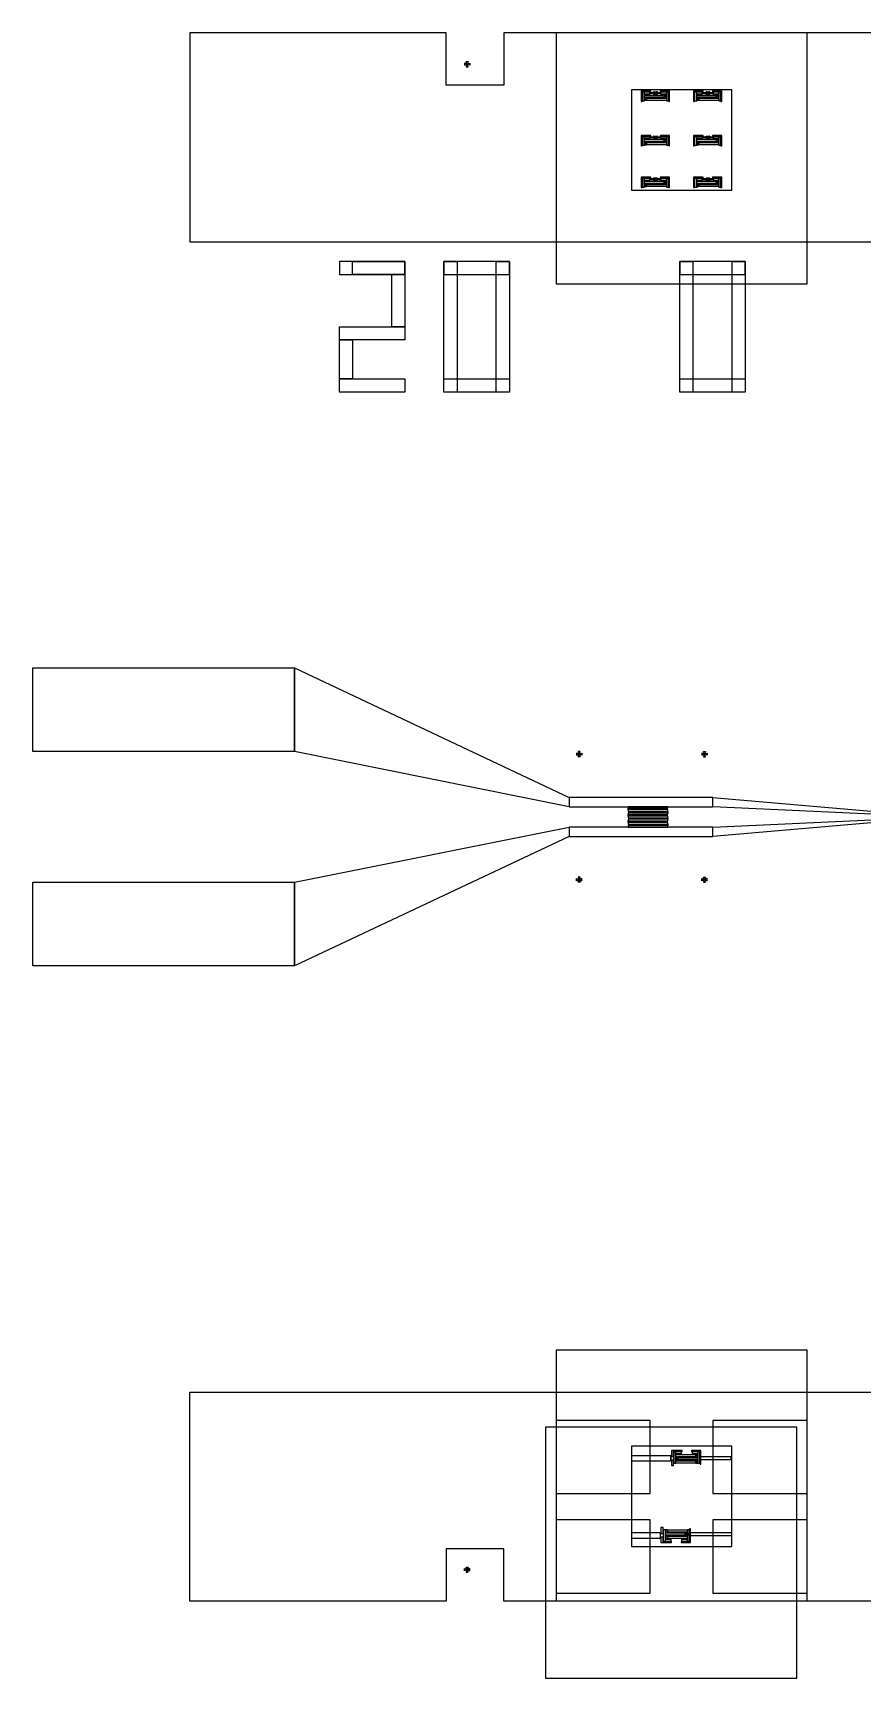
# Model space of a CAD drawing. Extents: x -5000 to 5000, y -1648 to 1500.
# Drawn here: x -5000 to -3415, y -1648 to 1500 of the extents above; entities that cross this region are included whole.
import ezdxf

# ---------------------------------------------------------------- set-up
doc = ezdxf.new("R2010")
doc.units = 0
doc.header["$MEASUREMENT"] = 0
for name, color, linetype in [('L0', 3, 'CONTINUOUS'), ('L1', 5, 'CONTINUOUS'), ('L15', 120, 'CONTINUOUS'), ('L18', 40, 'CONTINUOUS'), ('L4', 2, 'CONTINUOUS'), ('L6', 60, 'CONTINUOUS'), ('L7', 220, 'CONTINUOUS'), ('L8', 4, 'CONTINUOUS')]:
    doc.layers.add(name, color=color, linetype=linetype)

msp = doc.modelspace()

# ---------------------------------------------------------------- linework, layer by layer
at = {"layer": 'L0'}
for points in [[(-4700, 1500), (-4700, 1100), (-1900, 1100), (-1900, 1500), (-4100.001, 1500), (-4100.001, 1400), (-4210.001, 1400), (-4210.001, 1500), (-4700, 1500)], [(-4170.001, 1440), (-4175.001, 1442), (-4175.001, 1438), (-4170.001, 1440)], [(-4170.001, 1440), (-4175.001, 1442), (-4175.001, 1438), (-4170.001, 1440)], [(-4168.001, 1445), (-4170.001, 1440), (-4172.001, 1445), (-4168.001, 1445)], [(-4168.001, 1445), (-4170.001, 1440), (-4172.001, 1445), (-4168.001, 1445)], [(-4168.001, 1435), (-4170.001, 1440), (-4172.001, 1435), (-4168.001, 1435)], [(-4168.001, 1435), (-4170.001, 1440), (-4172.001, 1435), (-4168.001, 1435)], [(-4170.001, 1440), (-4165.001, 1442), (-4165.001, 1438), (-4170.001, 1440)], [(-4170.001, 1440), (-4165.001, 1442), (-4165.001, 1438), (-4170.001, 1440)], [(-4289.215, 1062.937), (-4414.215, 1062.937), (-4414.215, 1037.937), (-4289.215, 1037.937), (-4289.215, 1062.937)], [(-4389.215, 1062.937), (-4289.215, 1062.937), (-4289.215, 1037.937), (-4389.215, 1037.937), (-4389.215, 1062.937)], [(-4089.215, 1062.937), (-4214.215, 1062.937), (-4214.215, 1037.937), (-4089.215, 1037.937), (-4089.215, 1062.937)], [(-4214.215, 1062.937), (-4189.215, 1062.937), (-4189.215, 812.937), (-4214.215, 812.937), (-4214.215, 1062.937)], [(-4114.215, 1062.937), (-4089.215, 1062.937), (-4089.215, 812.937), (-4114.215, 812.937), (-4114.215, 1062.937)], [(-3763.465, 1062.937), (-3738.465, 1062.937), (-3738.465, 812.937), (-3763.465, 812.937), (-3763.465, 1062.937)], [(-3638.465, 1062.937), (-3763.465, 1062.937), (-3763.465, 1037.937), (-3638.465, 1037.937), (-3638.465, 1062.937)], [(-3663.465, 1062.937), (-3638.465, 1062.937), (-3638.465, 812.937), (-3663.465, 812.937), (-3663.465, 1062.937)], [(-4314.215, 1037.937), (-4289.215, 1037.937), (-4289.215, 937.937), (-4314.215, 937.937), (-4314.215, 1037.937)], [(-4414.215, 937.937), (-4289.215, 937.937), (-4289.215, 912.937), (-4414.215, 912.937), (-4414.215, 937.937)], [(-4414.215, 912.937), (-4389.215, 912.937), (-4389.215, 837.937), (-4414.215, 837.937), (-4414.215, 912.937)], [(-4414.215, 837.937), (-4289.215, 837.937), (-4289.215, 812.937), (-4414.215, 812.937), (-4414.215, 837.937)], [(-4214.215, 837.937), (-4089.215, 837.937), (-4089.215, 812.937), (-4214.215, 812.937), (-4214.215, 837.937)], [(-3763.465, 837.937), (-3638.465, 837.937), (-3638.465, 812.937), (-3763.465, 812.937), (-3763.465, 837.937)], [(-5000, 285.002), (-4500, 285.002), (-4500, 125), (-5000, 125), (-5000, 285.002)], [(-4500, 285.002), (-3975, 37.5), (-3975, 19.5), (-4500, 125), (-4500, 285.002)], [(-3956, 120), (-3961, 122), (-3961, 118), (-3956, 120)], [(-3956, 120), (-3961, 122), (-3961, 118), (-3956, 120)], [(-3958, 125), (-3956, 120), (-3954, 125), (-3958, 125)], [(-3958, 125), (-3956, 120), (-3954, 125), (-3958, 125)], [(-3958, 115), (-3956, 120), (-3954, 115), (-3958, 115)], [(-3958, 115), (-3956, 120), (-3954, 115), (-3958, 115)], [(-3956, 120), (-3951, 122), (-3951, 118), (-3956, 120)], [(-3956, 120), (-3951, 122), (-3951, 118), (-3956, 120)], [(-3716, 120), (-3721, 122), (-3721, 118), (-3716, 120)], [(-3716, 120), (-3721, 122), (-3721, 118), (-3716, 120)], [(-3714, 125), (-3716, 120), (-3718, 125), (-3714, 125)], [(-3714, 125), (-3716, 120), (-3718, 125), (-3714, 125)], [(-3714, 115), (-3716, 120), (-3718, 115), (-3714, 115)], [(-3714, 115), (-3716, 120), (-3718, 115), (-3714, 115)], [(-3716, 120), (-3711, 122), (-3711, 118), (-3716, 120)], [(-3716, 120), (-3711, 122), (-3711, 118), (-3716, 120)], [(-3700, 37.5), (-3975, 37.5), (-3975, 19.5), (-3700, 19.5), (-3700, 37.5)], [(-3700, 37.5), (-3383.03, 10), (-3383.03, 5), (-3700, 19.5), (-3700, 37.5)], [(-3786.094, 19.5), (-3862.094, 19.5), (-3862.094, 16.5), (-3786.094, 16.5), (-3786.094, 19.5)], [(-3862.094, 16.5), (-3859.094, 16.5), (-3859.094, 13.5), (-3862.094, 13.5), (-3862.094, 16.5)], [(-3786.094, 13.5), (-3862.094, 13.5), (-3862.094, 10.5), (-3786.094, 10.5), (-3786.094, 13.5)], [(-3786.094, 7.5), (-3862.094, 7.5), (-3862.094, 4.5), (-3786.094, 4.5), (-3786.094, 7.5)], [(-3862.094, 4.5), (-3859.094, 4.5), (-3859.094, 1.5), (-3862.094, 1.5), (-3862.094, 4.5)], [(-3786.094, 1.5), (-3862.094, 1.5), (-3862.094, -1.5), (-3786.094, -1.5), (-3786.094, 1.5)], [(-3789.094, 10.5), (-3786.094, 10.5), (-3786.094, 7.5), (-3789.094, 7.5), (-3789.094, 10.5)], [(-4500, -125), (-3975, -19.5), (-3975, -37.5), (-4500, -285.002), (-4500, -125)], [(-3700, -19.5), (-3975, -19.5), (-3975, -37.5), (-3700, -37.5), (-3700, -19.5)], [(-3786.094, -4.5), (-3862.094, -4.5), (-3862.094, -7.5), (-3786.094, -7.5), (-3786.094, -4.5)], [(-3862.094, -7.5), (-3859.094, -7.5), (-3859.094, -10.5), (-3862.094, -10.5), (-3862.094, -7.5)], [(-3786.094, -10.5), (-3862.094, -10.5), (-3862.094, -13.5), (-3786.094, -13.5), (-3786.094, -10.5)], [(-3786.094, -16.5), (-3862.094, -16.5), (-3862.094, -19.5), (-3786.094, -19.5), (-3786.094, -16.5)], [(-3789.094, -1.5), (-3786.094, -1.5), (-3786.094, -4.5), (-3789.094, -4.5), (-3789.094, -1.5)], [(-3789.094, -13.5), (-3786.094, -13.5), (-3786.094, -16.5), (-3789.094, -16.5), (-3789.094, -13.5)], [(-3700, -19.5), (-3383.03, -5), (-3383.03, -10), (-3700, -37.5), (-3700, -19.5)], [(-5000, -125), (-4500, -125), (-4500, -285.002), (-5000, -285.002), (-5000, -125)], [(-3956, -120), (-3961, -122), (-3961, -118), (-3956, -120)], [(-3956, -120), (-3961, -122), (-3961, -118), (-3956, -120)], [(-3958, -115), (-3956, -120), (-3954, -115), (-3958, -115)], [(-3958, -115), (-3956, -120), (-3954, -115), (-3958, -115)], [(-3958, -125), (-3956, -120), (-3954, -125), (-3958, -125)], [(-3958, -125), (-3956, -120), (-3954, -125), (-3958, -125)], [(-3956, -120), (-3951, -122), (-3951, -118), (-3956, -120)], [(-3956, -120), (-3951, -122), (-3951, -118), (-3956, -120)], [(-3716, -120), (-3721, -122), (-3721, -118), (-3716, -120)], [(-3716, -120), (-3721, -122), (-3721, -118), (-3716, -120)], [(-3714, -115), (-3716, -120), (-3718, -115), (-3714, -115)], [(-3714, -115), (-3716, -120), (-3718, -115), (-3714, -115)], [(-3714, -125), (-3716, -120), (-3718, -125), (-3714, -125)], [(-3714, -125), (-3716, -120), (-3718, -125), (-3714, -125)], [(-3716, -120), (-3711, -122), (-3711, -118), (-3716, -120)], [(-3716, -120), (-3711, -122), (-3711, -118), (-3716, -120)], [(-4700, -1500.5), (-4700, -1100.5), (-1900, -1100.5), (-1900, -1500.5), (-4100.001, -1500.5), (-4100.001, -1400.5), (-4210.001, -1400.5), (-4210.001, -1500.5), (-4700, -1500.5)], [(-4700, -1500.5), (-4700, -1100.5), (-1900, -1100.5), (-1900, -1500.5), (-4100.001, -1500.5), (-4100.001, -1400.5), (-4210.001, -1400.5), (-4210.001, -1500.5), (-4700, -1500.5)], [(-4170.001, -1440), (-4175.001, -1442), (-4175.001, -1438), (-4170.001, -1440)], [(-4170.001, -1440), (-4175.001, -1442), (-4175.001, -1438), (-4170.001, -1440)], [(-4168.001, -1435), (-4170.001, -1440), (-4172.001, -1435), (-4168.001, -1435)], [(-4168.001, -1435), (-4170.001, -1440), (-4172.001, -1435), (-4168.001, -1435)], [(-4168.001, -1445), (-4170.001, -1440), (-4172.001, -1445), (-4168.001, -1445)], [(-4168.001, -1445), (-4170.001, -1440), (-4172.001, -1445), (-4168.001, -1445)], [(-4170.001, -1440), (-4165.001, -1442), (-4165.001, -1438), (-4170.001, -1440)], [(-4170.001, -1440), (-4165.001, -1442), (-4165.001, -1438), (-4170.001, -1440)]]:
    msp.add_lwpolyline(points, close=True, dxfattribs=at)
at = {"layer": 'L1'}
for points in [[(-3835, 1370), (-3831, 1370), (-3831, 1387), (-3835, 1387), (-3835, 1370)], [(-3820.015, 1386.505), (-3831.515, 1386.505), (-3831.515, 1383.505), (-3820.015, 1383.505), (-3820.015, 1386.505)], [(-3788.515, 1386.505), (-3800.015, 1386.505), (-3800.015, 1383.505), (-3788.515, 1383.505), (-3788.515, 1386.505)], [(-3789, 1370), (-3785, 1370), (-3785, 1387), (-3789, 1387), (-3789, 1370)], [(-3735, 1370), (-3731, 1370), (-3731, 1387), (-3735, 1387), (-3735, 1370)], [(-3720.015, 1386.505), (-3731.515, 1386.505), (-3731.515, 1383.505), (-3720.015, 1383.505), (-3720.015, 1386.505)], [(-3688.515, 1386.505), (-3700.015, 1386.505), (-3700.015, 1383.505), (-3688.515, 1383.505), (-3688.515, 1386.505)], [(-3689, 1370), (-3685, 1370), (-3685, 1387), (-3689, 1387), (-3689, 1370)], [(-3793, 1380.5), (-3831.5, 1380.5), (-3831.5, 1377.5), (-3793, 1377.5), (-3793, 1380.5)], [(-3788.503, 1374.505), (-3827.003, 1374.505), (-3827.003, 1371.505), (-3788.503, 1371.505), (-3788.503, 1374.505)], [(-3693, 1380.5), (-3731.5, 1380.5), (-3731.5, 1377.5), (-3693, 1377.5), (-3693, 1380.5)], [(-3688.503, 1374.505), (-3727.003, 1374.505), (-3727.003, 1371.505), (-3688.503, 1371.505), (-3688.503, 1374.505)], [(-3835, 1285), (-3831, 1285), (-3831, 1302), (-3835, 1302), (-3835, 1285)], [(-3820.015, 1301.505), (-3831.515, 1301.505), (-3831.515, 1298.505), (-3820.015, 1298.505), (-3820.015, 1301.505)], [(-3793, 1295.5), (-3831.5, 1295.5), (-3831.5, 1292.5), (-3793, 1292.5), (-3793, 1295.5)], [(-3788.515, 1301.505), (-3800.015, 1301.505), (-3800.015, 1298.505), (-3788.515, 1298.505), (-3788.515, 1301.505)], [(-3789, 1285), (-3785, 1285), (-3785, 1302), (-3789, 1302), (-3789, 1285)], [(-3735, 1285), (-3731, 1285), (-3731, 1302), (-3735, 1302), (-3735, 1285)], [(-3720.015, 1301.505), (-3731.515, 1301.505), (-3731.515, 1298.505), (-3720.015, 1298.505), (-3720.015, 1301.505)], [(-3693, 1295.5), (-3731.5, 1295.5), (-3731.5, 1292.5), (-3693, 1292.5), (-3693, 1295.5)], [(-3688.515, 1301.505), (-3700.015, 1301.505), (-3700.015, 1298.505), (-3688.515, 1298.505), (-3688.515, 1301.505)], [(-3689, 1285), (-3685, 1285), (-3685, 1302), (-3689, 1302), (-3689, 1285)], [(-3788.503, 1289.505), (-3827.003, 1289.505), (-3827.003, 1286.505), (-3788.503, 1286.505), (-3788.503, 1289.505)], [(-3688.503, 1289.505), (-3727.003, 1289.505), (-3727.003, 1286.505), (-3688.503, 1286.505), (-3688.503, 1289.505)], [(-3835, 1205), (-3831, 1205), (-3831, 1222), (-3835, 1222), (-3835, 1205)], [(-3820.015, 1221.505), (-3831.515, 1221.505), (-3831.515, 1218.505), (-3820.015, 1218.505), (-3820.015, 1221.505)], [(-3793, 1215.5), (-3831.5, 1215.5), (-3831.5, 1212.5), (-3793, 1212.5), (-3793, 1215.5)], [(-3788.503, 1209.505), (-3827.003, 1209.505), (-3827.003, 1206.505), (-3788.503, 1206.505), (-3788.503, 1209.505)], [(-3788.515, 1221.505), (-3800.015, 1221.505), (-3800.015, 1218.505), (-3788.515, 1218.505), (-3788.515, 1221.505)], [(-3789, 1205), (-3785, 1205), (-3785, 1222), (-3789, 1222), (-3789, 1205)], [(-3735, 1205), (-3731, 1205), (-3731, 1222), (-3735, 1222), (-3735, 1205)], [(-3720.015, 1221.505), (-3731.515, 1221.505), (-3731.515, 1218.505), (-3720.015, 1218.505), (-3720.015, 1221.505)], [(-3693, 1215.5), (-3731.5, 1215.5), (-3731.5, 1212.5), (-3693, 1212.5), (-3693, 1215.5)], [(-3688.503, 1209.505), (-3727.003, 1209.505), (-3727.003, 1206.505), (-3688.503, 1206.505), (-3688.503, 1209.505)], [(-3688.515, 1221.505), (-3700.015, 1221.505), (-3700.015, 1218.505), (-3688.515, 1218.505), (-3688.515, 1221.505)], [(-3689, 1205), (-3685, 1205), (-3685, 1222), (-3689, 1222), (-3689, 1205)], [(-3781, -1229.995), (-3774.514, -1229.995), (-3774.514, -1223.995), (-3781, -1223.995), (-3781, -1229.995)], [(-3775, -1236), (-3771, -1236), (-3771, -1214), (-3775, -1214), (-3775, -1236)], [(-3760.015, -1214.495), (-3771.515, -1214.495), (-3771.515, -1217.495), (-3760.015, -1217.495), (-3760.015, -1214.495)], [(-3733, -1220.5), (-3771.5, -1220.5), (-3771.5, -1223.5), (-3733, -1223.5), (-3733, -1220.5)], [(-3728.503, -1226.495), (-3767.003, -1226.495), (-3767.003, -1229.495), (-3728.503, -1229.495), (-3728.503, -1226.495)], [(-3728.515, -1214.495), (-3740.015, -1214.495), (-3740.015, -1217.495), (-3728.515, -1217.495), (-3728.515, -1214.495)], [(-3729, -1236), (-3725, -1236), (-3725, -1214), (-3729, -1214), (-3729, -1236)], [(-3733, -1232.5), (-3771.5, -1232.5), (-3771.5, -1235.5), (-3733, -1235.5), (-3733, -1232.5)], [(-3801, -1377.495), (-3794.514, -1377.495), (-3794.514, -1371.495), (-3801, -1371.495), (-3801, -1377.495)], [(-3795, -1386), (-3791, -1386), (-3791, -1364), (-3795, -1364), (-3795, -1386)], [(-3791.497, -1373.505), (-3752.997, -1373.505), (-3752.997, -1370.505), (-3791.497, -1370.505), (-3791.497, -1373.505)], [(-3791.485, -1385.505), (-3779.985, -1385.505), (-3779.985, -1382.505), (-3791.485, -1382.505), (-3791.485, -1385.505)], [(-3787, -1367.5), (-3748.5, -1367.5), (-3748.5, -1364.5), (-3787, -1364.5), (-3787, -1367.5)], [(-3787, -1379.5), (-3748.5, -1379.5), (-3748.5, -1376.5), (-3787, -1376.5), (-3787, -1379.5)], [(-3759.985, -1385.505), (-3748.485, -1385.505), (-3748.485, -1382.505), (-3759.985, -1382.505), (-3759.985, -1385.505)], [(-3749, -1386), (-3745, -1386), (-3745, -1364), (-3749, -1364), (-3749, -1386)]]:
    msp.add_lwpolyline(points, close=True, dxfattribs=at)
at = {"layer": 'L15'}
for points in [[(-3813.85, 1385.75), (-3813.35, 1385.75), (-3813.35, 1387.25), (-3813.85, 1387.25), (-3813.85, 1385.75)], [(-3806.7, 1385.75), (-3806.2, 1385.75), (-3806.2, 1387.25), (-3806.7, 1387.25), (-3806.7, 1385.75)], [(-3713.85, 1385.75), (-3713.35, 1385.75), (-3713.35, 1387.25), (-3713.85, 1387.25), (-3713.85, 1385.75)], [(-3706.7, 1385.75), (-3706.2, 1385.75), (-3706.2, 1387.25), (-3706.7, 1387.25), (-3706.7, 1385.75)], [(-3813.85, 1382.75), (-3813.35, 1382.75), (-3813.35, 1384.25), (-3813.85, 1384.25), (-3813.85, 1382.75)], [(-3806.7, 1382.75), (-3806.2, 1382.75), (-3806.2, 1384.25), (-3806.7, 1384.25), (-3806.7, 1382.75)], [(-3713.85, 1382.75), (-3713.35, 1382.75), (-3713.35, 1384.25), (-3713.85, 1384.25), (-3713.85, 1382.75)], [(-3706.7, 1382.75), (-3706.2, 1382.75), (-3706.2, 1384.25), (-3706.7, 1384.25), (-3706.7, 1382.75)], [(-3813.85, 1300.75), (-3813.35, 1300.75), (-3813.35, 1302.25), (-3813.85, 1302.25), (-3813.85, 1300.75)], [(-3813.85, 1297.75), (-3813.35, 1297.75), (-3813.35, 1299.25), (-3813.85, 1299.25), (-3813.85, 1297.75)], [(-3806.7, 1300.75), (-3806.2, 1300.75), (-3806.2, 1302.25), (-3806.7, 1302.25), (-3806.7, 1300.75)], [(-3806.7, 1297.75), (-3806.2, 1297.75), (-3806.2, 1299.25), (-3806.7, 1299.25), (-3806.7, 1297.75)], [(-3713.85, 1300.75), (-3713.35, 1300.75), (-3713.35, 1302.25), (-3713.85, 1302.25), (-3713.85, 1300.75)], [(-3713.85, 1297.75), (-3713.35, 1297.75), (-3713.35, 1299.25), (-3713.85, 1299.25), (-3713.85, 1297.75)], [(-3706.7, 1300.75), (-3706.2, 1300.75), (-3706.2, 1302.25), (-3706.7, 1302.25), (-3706.7, 1300.75)], [(-3706.7, 1297.75), (-3706.2, 1297.75), (-3706.2, 1299.25), (-3706.7, 1299.25), (-3706.7, 1297.75)], [(-3813.85, 1220.75), (-3813.35, 1220.75), (-3813.35, 1222.25), (-3813.85, 1222.25), (-3813.85, 1220.75)], [(-3813.85, 1217.75), (-3813.35, 1217.75), (-3813.35, 1219.25), (-3813.85, 1219.25), (-3813.85, 1217.75)], [(-3806.7, 1220.75), (-3806.2, 1220.75), (-3806.2, 1222.25), (-3806.7, 1222.25), (-3806.7, 1220.75)], [(-3806.7, 1217.75), (-3806.2, 1217.75), (-3806.2, 1219.25), (-3806.7, 1219.25), (-3806.7, 1217.75)], [(-3713.85, 1220.75), (-3713.35, 1220.75), (-3713.35, 1222.25), (-3713.85, 1222.25), (-3713.85, 1220.75)], [(-3713.85, 1217.75), (-3713.35, 1217.75), (-3713.35, 1219.25), (-3713.85, 1219.25), (-3713.85, 1217.75)], [(-3706.7, 1220.75), (-3706.2, 1220.75), (-3706.2, 1222.25), (-3706.7, 1222.25), (-3706.7, 1220.75)], [(-3706.7, 1217.75), (-3706.2, 1217.75), (-3706.2, 1219.25), (-3706.7, 1219.25), (-3706.7, 1217.75)]]:
    msp.add_lwpolyline(points, close=True, dxfattribs=at)
at = {"layer": 'L18'}
for points in [[(-4000, 1020), (-3520, 1020), (-3520, 1500), (-4000, 1500), (-4000, 1020)], [(-3855.8, 1199), (-3663.8, 1199), (-3663.8, 1391), (-3855.8, 1391), (-3855.8, 1199)], [(-4000, -1500), (-3520, -1500), (-3520, -1020), (-4000, -1020), (-4000, -1500)], [(-4000, -1500), (-3520, -1500), (-3520, -1020), (-4000, -1020), (-4000, -1500)], [(-4020, -1647.5), (-3540, -1647.5), (-3540, -1167.5), (-4020, -1167.5), (-4020, -1647.5)], [(-3856, -1396), (-3664, -1396), (-3664, -1204), (-3856, -1204), (-3856, -1396)]]:
    msp.add_lwpolyline(points, close=True, dxfattribs=at)
at = {"layer": 'L4'}
for points in [[(-3837.1, 1369), (-3835.3, 1369), (-3835.3, 1389), (-3837.1, 1389), (-3837.1, 1369)], [(-3819, 1389), (-3835.3, 1389), (-3835.3, 1387), (-3819, 1387), (-3819, 1389)], [(-3784.7, 1389), (-3801, 1389), (-3801, 1387), (-3784.7, 1387), (-3784.7, 1389)], [(-3784.7, 1369), (-3782.9, 1369), (-3782.9, 1389), (-3784.7, 1389), (-3784.7, 1369)], [(-3737.1, 1369), (-3735.3, 1369), (-3735.3, 1389), (-3737.1, 1389), (-3737.1, 1369)], [(-3719, 1389), (-3735.3, 1389), (-3735.3, 1387), (-3719, 1387), (-3719, 1389)], [(-3684.7, 1389), (-3701, 1389), (-3701, 1387), (-3684.7, 1387), (-3684.7, 1389)], [(-3684.7, 1369), (-3682.9, 1369), (-3682.9, 1389), (-3684.7, 1389), (-3684.7, 1369)], [(-3827.2, 1375), (-3830.5, 1375), (-3830.5, 1371), (-3827.2, 1371), (-3827.2, 1375)], [(-3789.5, 1381), (-3792.8, 1381), (-3792.8, 1377), (-3789.5, 1377), (-3789.5, 1381)], [(-3727.2, 1375), (-3730.5, 1375), (-3730.5, 1371), (-3727.2, 1371), (-3727.2, 1375)], [(-3689.5, 1381), (-3692.8, 1381), (-3692.8, 1377), (-3689.5, 1377), (-3689.5, 1381)], [(-3837.1, 1284), (-3835.3, 1284), (-3835.3, 1304), (-3837.1, 1304), (-3837.1, 1284)], [(-3819, 1304), (-3835.3, 1304), (-3835.3, 1302), (-3819, 1302), (-3819, 1304)], [(-3784.7, 1304), (-3801, 1304), (-3801, 1302), (-3784.7, 1302), (-3784.7, 1304)], [(-3789.5, 1296), (-3792.8, 1296), (-3792.8, 1292), (-3789.5, 1292), (-3789.5, 1296)], [(-3784.7, 1284), (-3782.9, 1284), (-3782.9, 1304), (-3784.7, 1304), (-3784.7, 1284)], [(-3737.1, 1284), (-3735.3, 1284), (-3735.3, 1304), (-3737.1, 1304), (-3737.1, 1284)], [(-3719, 1304), (-3735.3, 1304), (-3735.3, 1302), (-3719, 1302), (-3719, 1304)], [(-3684.7, 1304), (-3701, 1304), (-3701, 1302), (-3684.7, 1302), (-3684.7, 1304)], [(-3689.5, 1296), (-3692.8, 1296), (-3692.8, 1292), (-3689.5, 1292), (-3689.5, 1296)], [(-3684.7, 1284), (-3682.9, 1284), (-3682.9, 1304), (-3684.7, 1304), (-3684.7, 1284)], [(-3827.2, 1290), (-3830.5, 1290), (-3830.5, 1286), (-3827.2, 1286), (-3827.2, 1290)], [(-3727.2, 1290), (-3730.5, 1290), (-3730.5, 1286), (-3727.2, 1286), (-3727.2, 1290)], [(-3837.1, 1204), (-3835.3, 1204), (-3835.3, 1224), (-3837.1, 1224), (-3837.1, 1204)], [(-3819, 1224), (-3835.3, 1224), (-3835.3, 1222), (-3819, 1222), (-3819, 1224)], [(-3827.2, 1210), (-3830.5, 1210), (-3830.5, 1206), (-3827.2, 1206), (-3827.2, 1210)], [(-3784.7, 1224), (-3801, 1224), (-3801, 1222), (-3784.7, 1222), (-3784.7, 1224)], [(-3789.5, 1216), (-3792.8, 1216), (-3792.8, 1212), (-3789.5, 1212), (-3789.5, 1216)], [(-3784.7, 1204), (-3782.9, 1204), (-3782.9, 1224), (-3784.7, 1224), (-3784.7, 1204)], [(-3737.1, 1204), (-3735.3, 1204), (-3735.3, 1224), (-3737.1, 1224), (-3737.1, 1204)], [(-3719, 1224), (-3735.3, 1224), (-3735.3, 1222), (-3719, 1222), (-3719, 1224)], [(-3727.2, 1210), (-3730.5, 1210), (-3730.5, 1206), (-3727.2, 1206), (-3727.2, 1210)], [(-3684.7, 1224), (-3701, 1224), (-3701, 1222), (-3684.7, 1222), (-3684.7, 1224)], [(-3689.5, 1216), (-3692.8, 1216), (-3692.8, 1212), (-3689.5, 1212), (-3689.5, 1216)], [(-3684.7, 1204), (-3682.9, 1204), (-3682.9, 1224), (-3684.7, 1224), (-3684.7, 1204)], [(-3779.5, -1223.5), (-3775.3, -1223.5), (-3775.3, -1212), (-3779.5, -1212), (-3779.5, -1223.5)], [(-3759, -1212), (-3775.3, -1212), (-3775.3, -1214), (-3759, -1214), (-3759, -1212)], [(-3767.2, -1226), (-3770.5, -1226), (-3770.5, -1230), (-3767.2, -1230), (-3767.2, -1226)], [(-3724.7, -1212), (-3741, -1212), (-3741, -1214), (-3724.7, -1214), (-3724.7, -1212)], [(-3729.5, -1220), (-3732.8, -1220), (-3732.8, -1224), (-3729.5, -1224), (-3729.5, -1220)], [(-3724.7, -1238), (-3722.9, -1238), (-3722.9, -1212), (-3724.7, -1212), (-3724.7, -1238)], [(-3779.5, -1240.5), (-3775.3, -1240.5), (-3775.3, -1230.5), (-3779.5, -1230.5), (-3779.5, -1240.5)], [(-3729.5, -1232), (-3732.8, -1232), (-3732.8, -1236), (-3729.5, -1236), (-3729.5, -1232)], [(-3799.5, -1371), (-3795.3, -1371), (-3795.3, -1359.5), (-3799.5, -1359.5), (-3799.5, -1371)], [(-3799.5, -1388), (-3795.3, -1388), (-3795.3, -1378), (-3799.5, -1378), (-3799.5, -1388)], [(-3790.5, -1368), (-3787.2, -1368), (-3787.2, -1364), (-3790.5, -1364), (-3790.5, -1368)], [(-3790.5, -1380), (-3787.2, -1380), (-3787.2, -1376), (-3790.5, -1376), (-3790.5, -1380)], [(-3752.8, -1374), (-3749.5, -1374), (-3749.5, -1370), (-3752.8, -1370), (-3752.8, -1374)], [(-3744.7, -1388), (-3742.9, -1388), (-3742.9, -1362), (-3744.7, -1362), (-3744.7, -1388)], [(-3795.3, -1388), (-3779, -1388), (-3779, -1386), (-3795.3, -1386), (-3795.3, -1388)], [(-3761, -1388), (-3744.7, -1388), (-3744.7, -1386), (-3761, -1386), (-3761, -1388)]]:
    msp.add_lwpolyline(points, close=True, dxfattribs=at)
at = {"layer": 'L6'}
for points in [[(-3855.5, -1232), (-3780, -1232), (-3780, -1222), (-3855.5, -1222), (-3855.5, -1232)], [(-3726, -1229.5), (-3665, -1229.5), (-3665, -1224.5), (-3726, -1224.5), (-3726, -1229.5)], [(-3856, -1379.5), (-3800, -1379.5), (-3800, -1369.5), (-3856, -1369.5), (-3856, -1379.5)], [(-3746, -1374.5), (-3664, -1374.5), (-3664, -1369.5), (-3746, -1369.5), (-3746, -1374.5)]]:
    msp.add_lwpolyline(points, close=True, dxfattribs=at)
at = {"layer": 'L7'}
for points in [[(-3821.1, 1384.5), (-3813, 1384.5), (-3813, 1385.5), (-3821.1, 1385.5), (-3821.1, 1384.5)], [(-3813.1, 1383), (-3811.6, 1383), (-3811.6, 1387), (-3813.1, 1387), (-3813.1, 1383)], [(-3811.85, 1386.6), (-3810.5, 1386.6), (-3810.5, 1386.9), (-3811.85, 1386.9), (-3811.85, 1386.6)], [(-3810, 1386.7), (-3808.2, 1386.7), (-3808.2, 1386.8), (-3810, 1386.8), (-3810, 1386.7)], [(-3808.45, 1383), (-3806.95, 1383), (-3806.95, 1387), (-3808.45, 1387), (-3808.45, 1383)], [(-3807, 1384.5), (-3806.1, 1384.5), (-3806.1, 1385.5), (-3807, 1385.5), (-3807, 1384.5)], [(-3806.15, 1384.5), (-3799.1, 1384.5), (-3799.1, 1385.5), (-3806.15, 1385.5), (-3806.15, 1384.5)], [(-3721.1, 1384.5), (-3713, 1384.5), (-3713, 1385.5), (-3721.1, 1385.5), (-3721.1, 1384.5)], [(-3713.1, 1383), (-3711.6, 1383), (-3711.6, 1387), (-3713.1, 1387), (-3713.1, 1383)], [(-3711.85, 1386.6), (-3710.5, 1386.6), (-3710.5, 1386.9), (-3711.85, 1386.9), (-3711.85, 1386.6)], [(-3710, 1386.7), (-3708.2, 1386.7), (-3708.2, 1386.8), (-3710, 1386.8), (-3710, 1386.7)], [(-3708.45, 1383), (-3706.95, 1383), (-3706.95, 1387), (-3708.45, 1387), (-3708.45, 1383)], [(-3707, 1384.5), (-3706.1, 1384.5), (-3706.1, 1385.5), (-3707, 1385.5), (-3707, 1384.5)], [(-3706.15, 1384.5), (-3699.1, 1384.5), (-3699.1, 1385.5), (-3706.15, 1385.5), (-3706.15, 1384.5)], [(-3811.85, 1383.1), (-3810.5, 1383.1), (-3810.5, 1383.4), (-3811.85, 1383.4), (-3811.85, 1383.1)], [(-3810, 1383.175), (-3808.2, 1383.175), (-3808.2, 1383.325), (-3810, 1383.325), (-3810, 1383.175)], [(-3711.85, 1383.1), (-3710.5, 1383.1), (-3710.5, 1383.4), (-3711.85, 1383.4), (-3711.85, 1383.1)], [(-3710, 1383.175), (-3708.2, 1383.175), (-3708.2, 1383.325), (-3710, 1383.325), (-3710, 1383.175)], [(-3821.1, 1299.5), (-3813, 1299.5), (-3813, 1300.5), (-3821.1, 1300.5), (-3821.1, 1299.5)], [(-3813.1, 1298), (-3811.6, 1298), (-3811.6, 1302), (-3813.1, 1302), (-3813.1, 1298)], [(-3811.85, 1301.6), (-3810.5, 1301.6), (-3810.5, 1301.9), (-3811.85, 1301.9), (-3811.85, 1301.6)], [(-3811.85, 1298.1), (-3810.5, 1298.1), (-3810.5, 1298.4), (-3811.85, 1298.4), (-3811.85, 1298.1)], [(-3810, 1301.7), (-3808.2, 1301.7), (-3808.2, 1301.8), (-3810, 1301.8), (-3810, 1301.7)], [(-3810, 1298.175), (-3808.2, 1298.175), (-3808.2, 1298.325), (-3810, 1298.325), (-3810, 1298.175)], [(-3808.45, 1298), (-3806.95, 1298), (-3806.95, 1302), (-3808.45, 1302), (-3808.45, 1298)], [(-3807, 1299.5), (-3806.1, 1299.5), (-3806.1, 1300.5), (-3807, 1300.5), (-3807, 1299.5)], [(-3806.15, 1299.5), (-3799.1, 1299.5), (-3799.1, 1300.5), (-3806.15, 1300.5), (-3806.15, 1299.5)], [(-3721.1, 1299.5), (-3713, 1299.5), (-3713, 1300.5), (-3721.1, 1300.5), (-3721.1, 1299.5)], [(-3713.1, 1298), (-3711.6, 1298), (-3711.6, 1302), (-3713.1, 1302), (-3713.1, 1298)], [(-3711.85, 1301.6), (-3710.5, 1301.6), (-3710.5, 1301.9), (-3711.85, 1301.9), (-3711.85, 1301.6)], [(-3711.85, 1298.1), (-3710.5, 1298.1), (-3710.5, 1298.4), (-3711.85, 1298.4), (-3711.85, 1298.1)], [(-3710, 1301.7), (-3708.2, 1301.7), (-3708.2, 1301.8), (-3710, 1301.8), (-3710, 1301.7)], [(-3710, 1298.175), (-3708.2, 1298.175), (-3708.2, 1298.325), (-3710, 1298.325), (-3710, 1298.175)], [(-3708.45, 1298), (-3706.95, 1298), (-3706.95, 1302), (-3708.45, 1302), (-3708.45, 1298)], [(-3707, 1299.5), (-3706.1, 1299.5), (-3706.1, 1300.5), (-3707, 1300.5), (-3707, 1299.5)], [(-3706.15, 1299.5), (-3699.1, 1299.5), (-3699.1, 1300.5), (-3706.15, 1300.5), (-3706.15, 1299.5)], [(-3821.1, 1219.5), (-3813, 1219.5), (-3813, 1220.5), (-3821.1, 1220.5), (-3821.1, 1219.5)], [(-3813.1, 1218), (-3811.6, 1218), (-3811.6, 1222), (-3813.1, 1222), (-3813.1, 1218)], [(-3811.85, 1221.6), (-3810.5, 1221.6), (-3810.5, 1221.9), (-3811.85, 1221.9), (-3811.85, 1221.6)], [(-3811.85, 1218.1), (-3810.5, 1218.1), (-3810.5, 1218.4), (-3811.85, 1218.4), (-3811.85, 1218.1)], [(-3810, 1221.7), (-3808.2, 1221.7), (-3808.2, 1221.8), (-3810, 1221.8), (-3810, 1221.7)], [(-3810, 1218.175), (-3808.2, 1218.175), (-3808.2, 1218.325), (-3810, 1218.325), (-3810, 1218.175)], [(-3808.45, 1218), (-3806.95, 1218), (-3806.95, 1222), (-3808.45, 1222), (-3808.45, 1218)], [(-3807, 1219.5), (-3806.1, 1219.5), (-3806.1, 1220.5), (-3807, 1220.5), (-3807, 1219.5)], [(-3806.15, 1219.5), (-3799.1, 1219.5), (-3799.1, 1220.5), (-3806.15, 1220.5), (-3806.15, 1219.5)], [(-3721.1, 1219.5), (-3713, 1219.5), (-3713, 1220.5), (-3721.1, 1220.5), (-3721.1, 1219.5)], [(-3713.1, 1218), (-3711.6, 1218), (-3711.6, 1222), (-3713.1, 1222), (-3713.1, 1218)], [(-3711.85, 1221.6), (-3710.5, 1221.6), (-3710.5, 1221.9), (-3711.85, 1221.9), (-3711.85, 1221.6)], [(-3711.85, 1218.1), (-3710.5, 1218.1), (-3710.5, 1218.4), (-3711.85, 1218.4), (-3711.85, 1218.1)], [(-3710, 1221.7), (-3708.2, 1221.7), (-3708.2, 1221.8), (-3710, 1221.8), (-3710, 1221.7)], [(-3710, 1218.175), (-3708.2, 1218.175), (-3708.2, 1218.325), (-3710, 1218.325), (-3710, 1218.175)], [(-3708.45, 1218), (-3706.95, 1218), (-3706.95, 1222), (-3708.45, 1222), (-3708.45, 1218)], [(-3707, 1219.5), (-3706.1, 1219.5), (-3706.1, 1220.5), (-3707, 1220.5), (-3707, 1219.5)], [(-3706.15, 1219.5), (-3699.1, 1219.5), (-3699.1, 1220.5), (-3706.15, 1220.5), (-3706.15, 1219.5)]]:
    msp.add_lwpolyline(points, close=True, dxfattribs=at)
at = {"layer": 'L8'}
for points in [[(-4000, -1294.5), (-3820, -1294.5), (-3820, -1154.5), (-4000, -1154.5), (-4000, -1294.5)], [(-4000, -1294.5), (-3820, -1294.5), (-3820, -1154.5), (-4000, -1154.5), (-4000, -1294.5)], [(-3700, -1294.5), (-3520, -1294.5), (-3520, -1154.5), (-3700, -1154.5), (-3700, -1294.5)], [(-3700, -1294.5), (-3520, -1294.5), (-3520, -1154.5), (-3700, -1154.5), (-3700, -1294.5)], [(-4000, -1485), (-3820, -1485), (-3820, -1345), (-4000, -1345), (-4000, -1485)], [(-4000, -1485), (-3820, -1485), (-3820, -1345), (-4000, -1345), (-4000, -1485)], [(-3700, -1485), (-3520, -1485), (-3520, -1345), (-3700, -1345), (-3700, -1485)], [(-3700, -1485), (-3520, -1485), (-3520, -1345), (-3700, -1345), (-3700, -1485)]]:
    msp.add_lwpolyline(points, close=True, dxfattribs=at)

doc.saveas('drawing.dxf')
